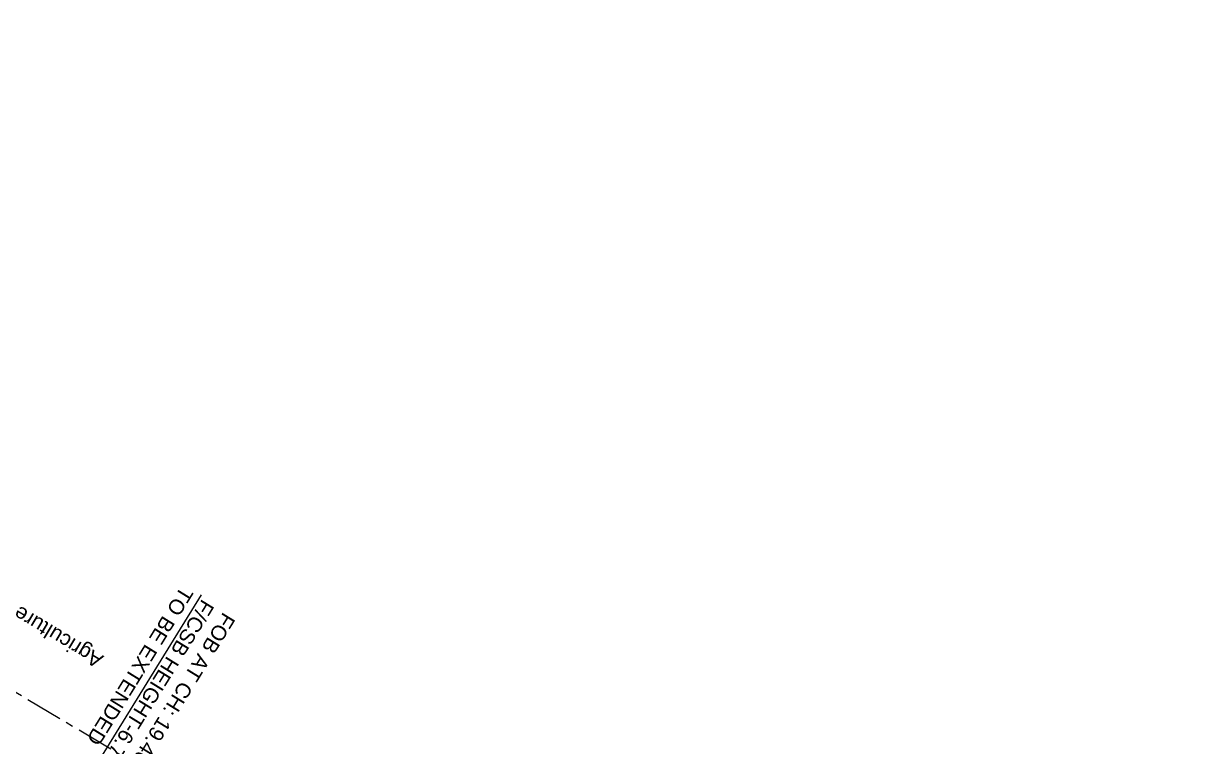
# Model space of a CAD drawing. Header units: metres. Extents: x 593168 to 611286, y 3401475 to 3412398.
# Drawn here: x 607946.2 to 608145.5, y 3403561.9 to 3403683.5 of the extents above; entities that cross this region are included whole.
import ezdxf

# ---------------------------------------------------------------- set-up
doc = ezdxf.new("R2010")
doc.units = ezdxf.units.M
doc.header["$MEASUREMENT"] = 0
doc.linetypes.add('CENTER', pattern=[2, 1.25, -0.25, 0.25, -0.25])
doc.layers.add("CHAWAPAIL STN. SRJ's", color=251, linetype='Continuous', lineweight=0)
doc.layers.add('Side Details', color=251, linetype='Continuous', lineweight=0)
doc.layers.add('Existing Railway Boundary', color=7, linetype='CENTER')
doc.styles.get("Standard").update_dxf_attribs({"font": 'arial.ttf'})
doc.styles.add('Style-Arial', font='arial.ttf')

msp = doc.modelspace()

# ---------------------------------------------------------------- linework, layer by layer
at = {"layer": "CHAWAPAIL STN. SRJ's", "lineweight": 13, "elevation": 135.6009, "flags": 128}
msp.add_lwpolyline([(607976.104, 3403587.3936), (607952.6712, 3403549.4836)], dxfattribs=at)
at = {"layer": 'Existing Railway Boundary', "ltscale": 5}
msp.add_lwpolyline([(607755.5205, 3403663.0787), (607768.7738, 3403683.4578), (607924.3361, 3403590.4668), (607921.2062, 3403585.2309), (608145.5025, 3403451.1525), (608142.2829, 3403445.4311)], dxfattribs=at)

# ---------------------------------------------------------------- texts
at = {"layer": "CHAWAPAIL STN. SRJ's", "lineweight": 13, "insert": (607977.3283, 3403586.1862, 67.8005), "char_height": 2.5, "width": 48.267487, "attachment_point": 4, "rotation": 238.27918, "line_spacing_factor": 0.648, "style": 'Style-Arial'}
msp.add_mtext('\\pxsm1;FOB AT CH: 19.401m \\PF/CSB HEIGHT-6.742m\\P{\\C1;TO BE EXTENDED}', dxfattribs=at)
at = {"layer": 'Side Details'}
msp.add_text('Agriculture Land', height=2.5, rotation=149, dxfattribs=at).set_placement((607959.8366, 3403577.0817, 156.3202))

doc.saveas('drawing.dxf')
